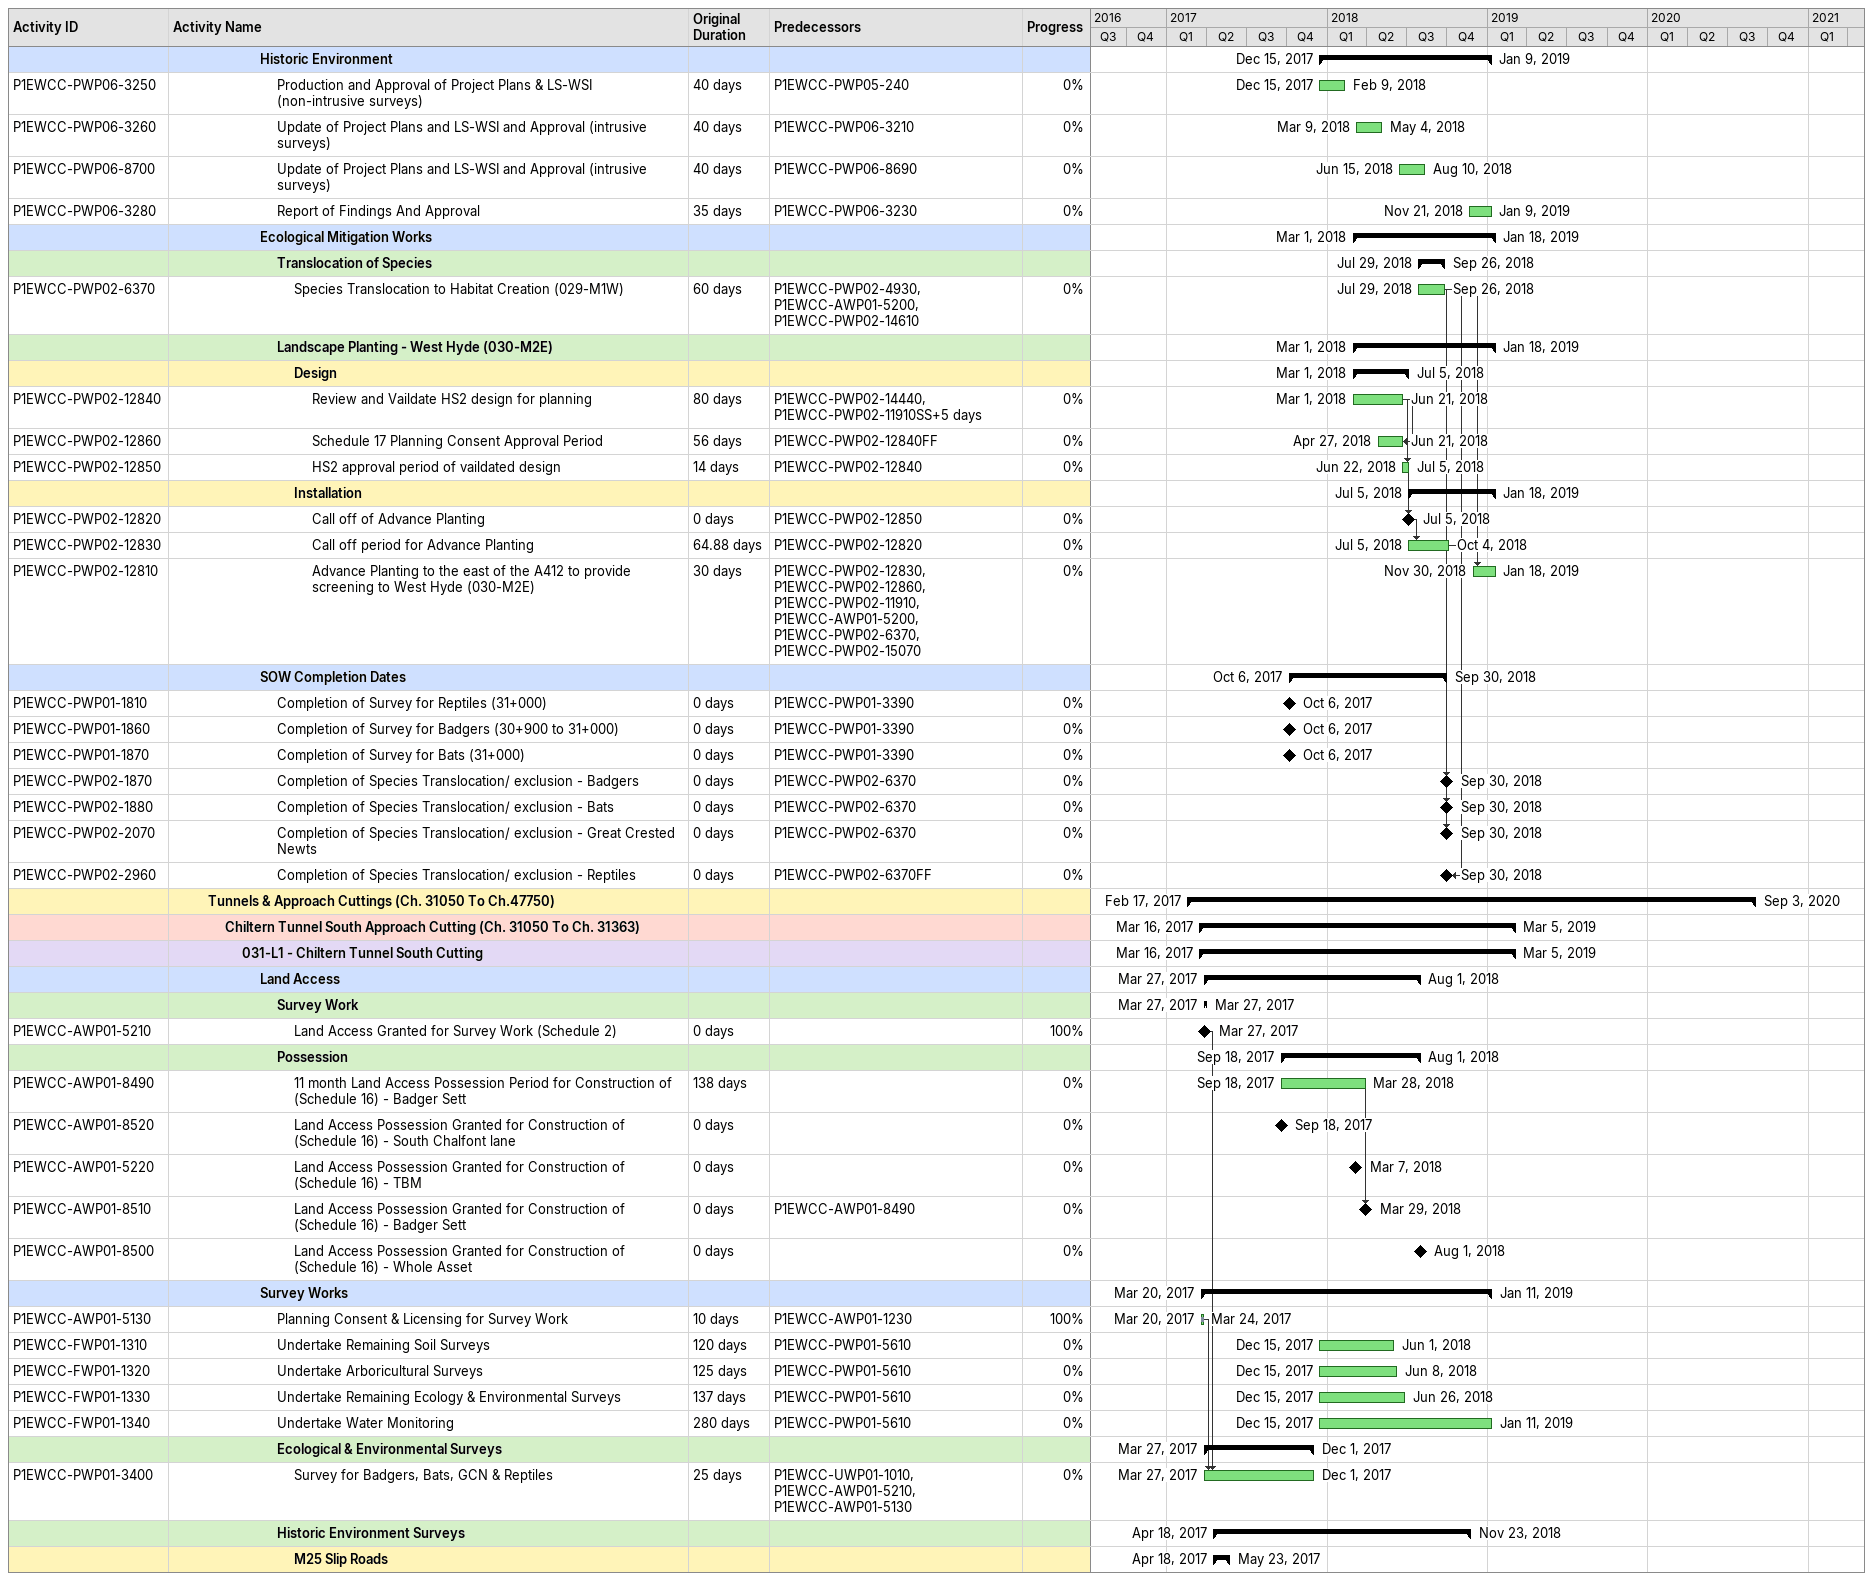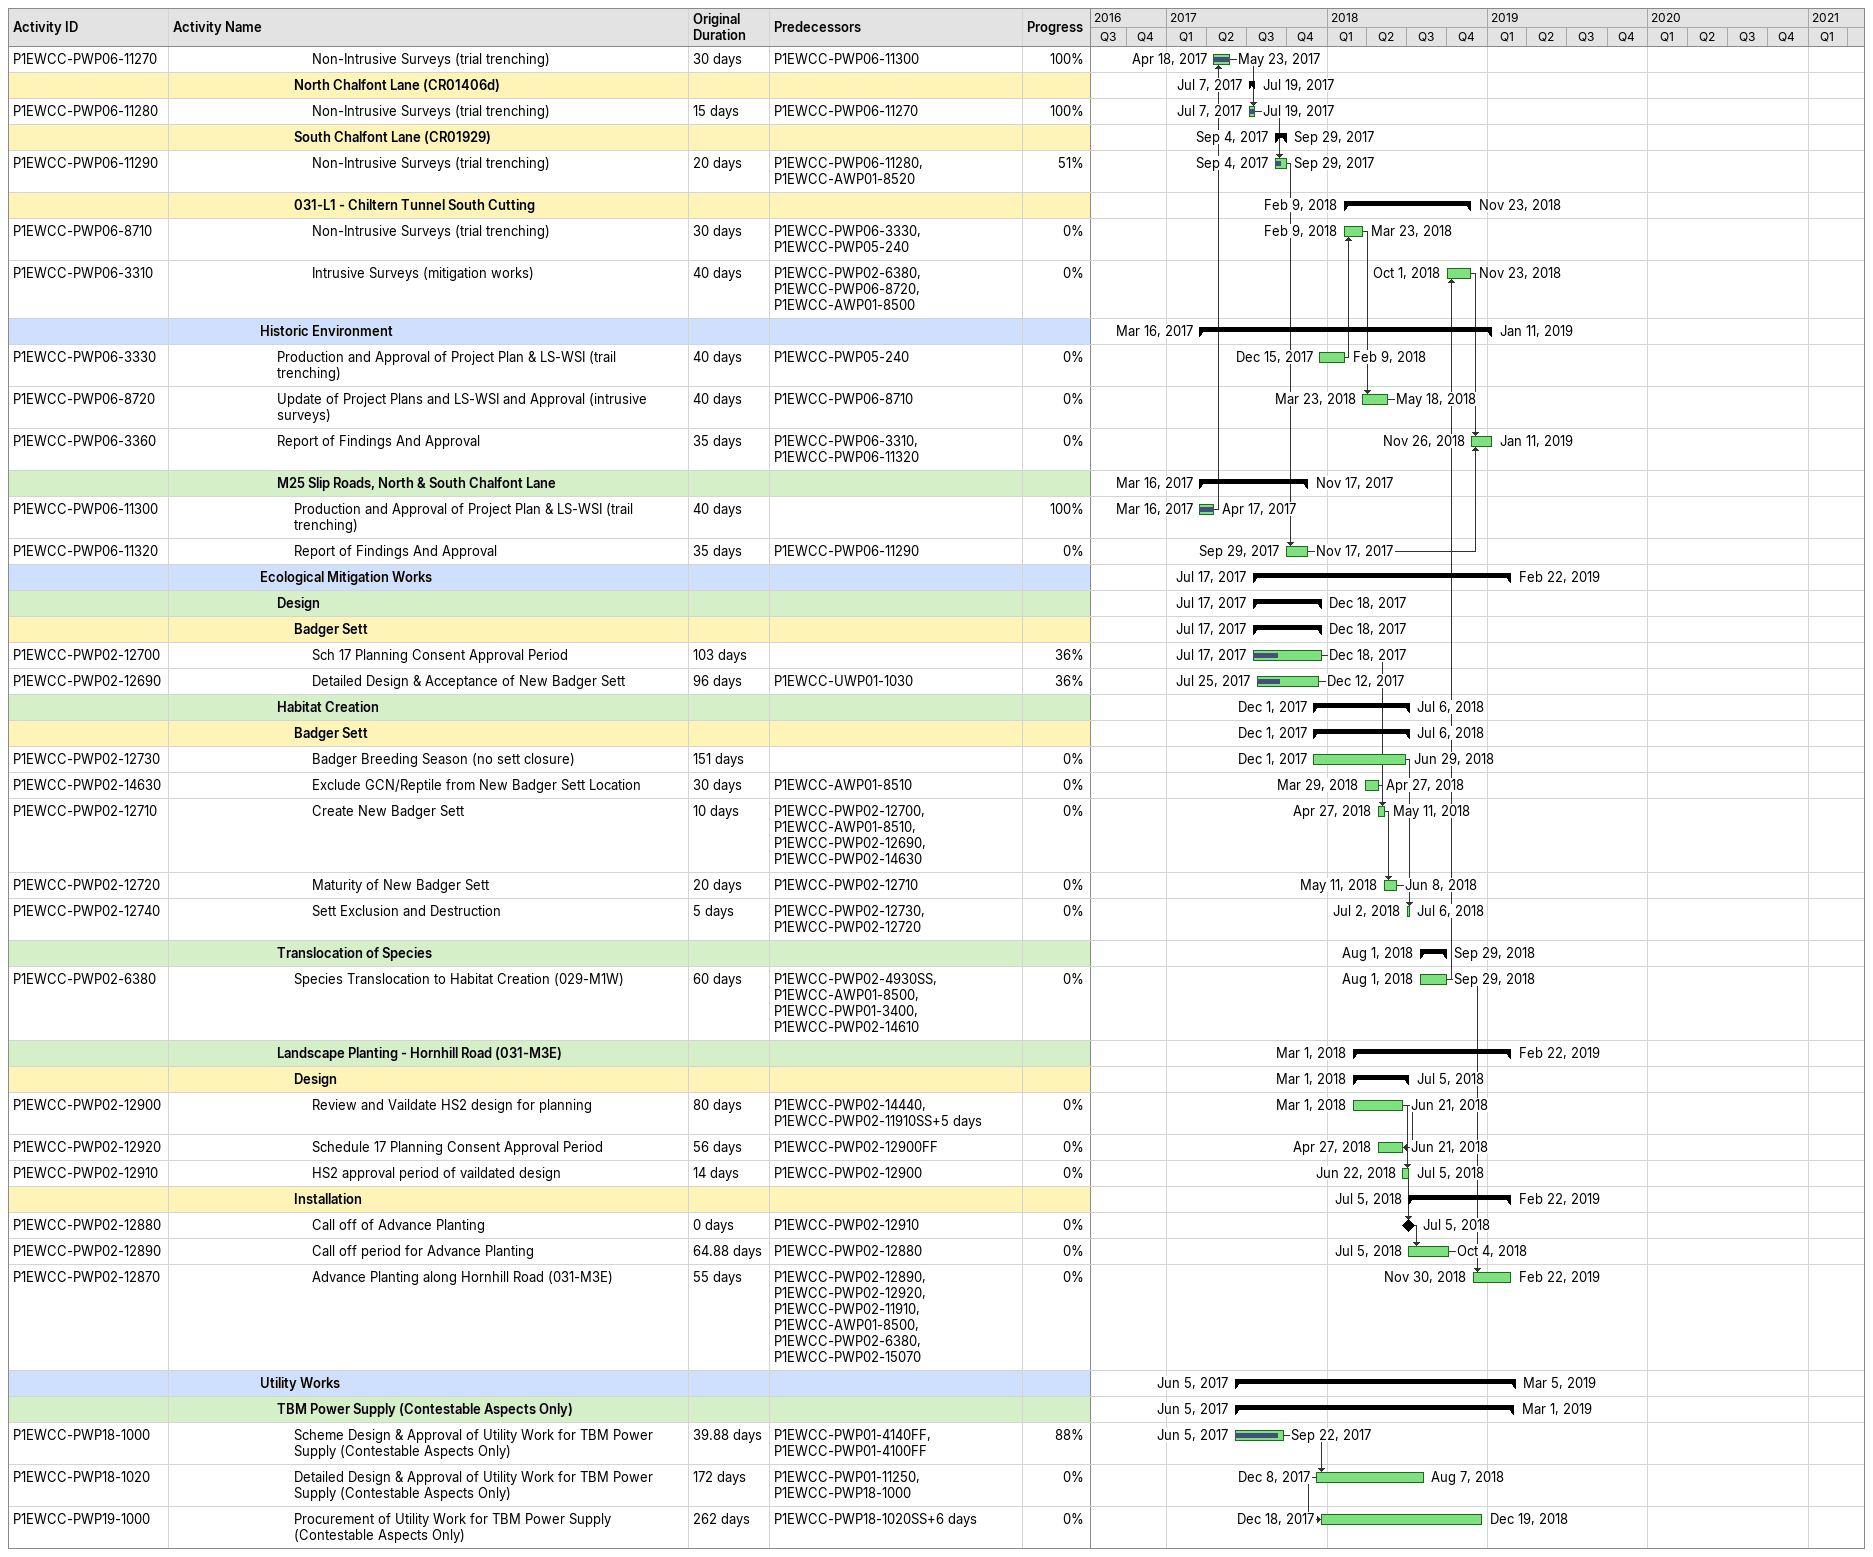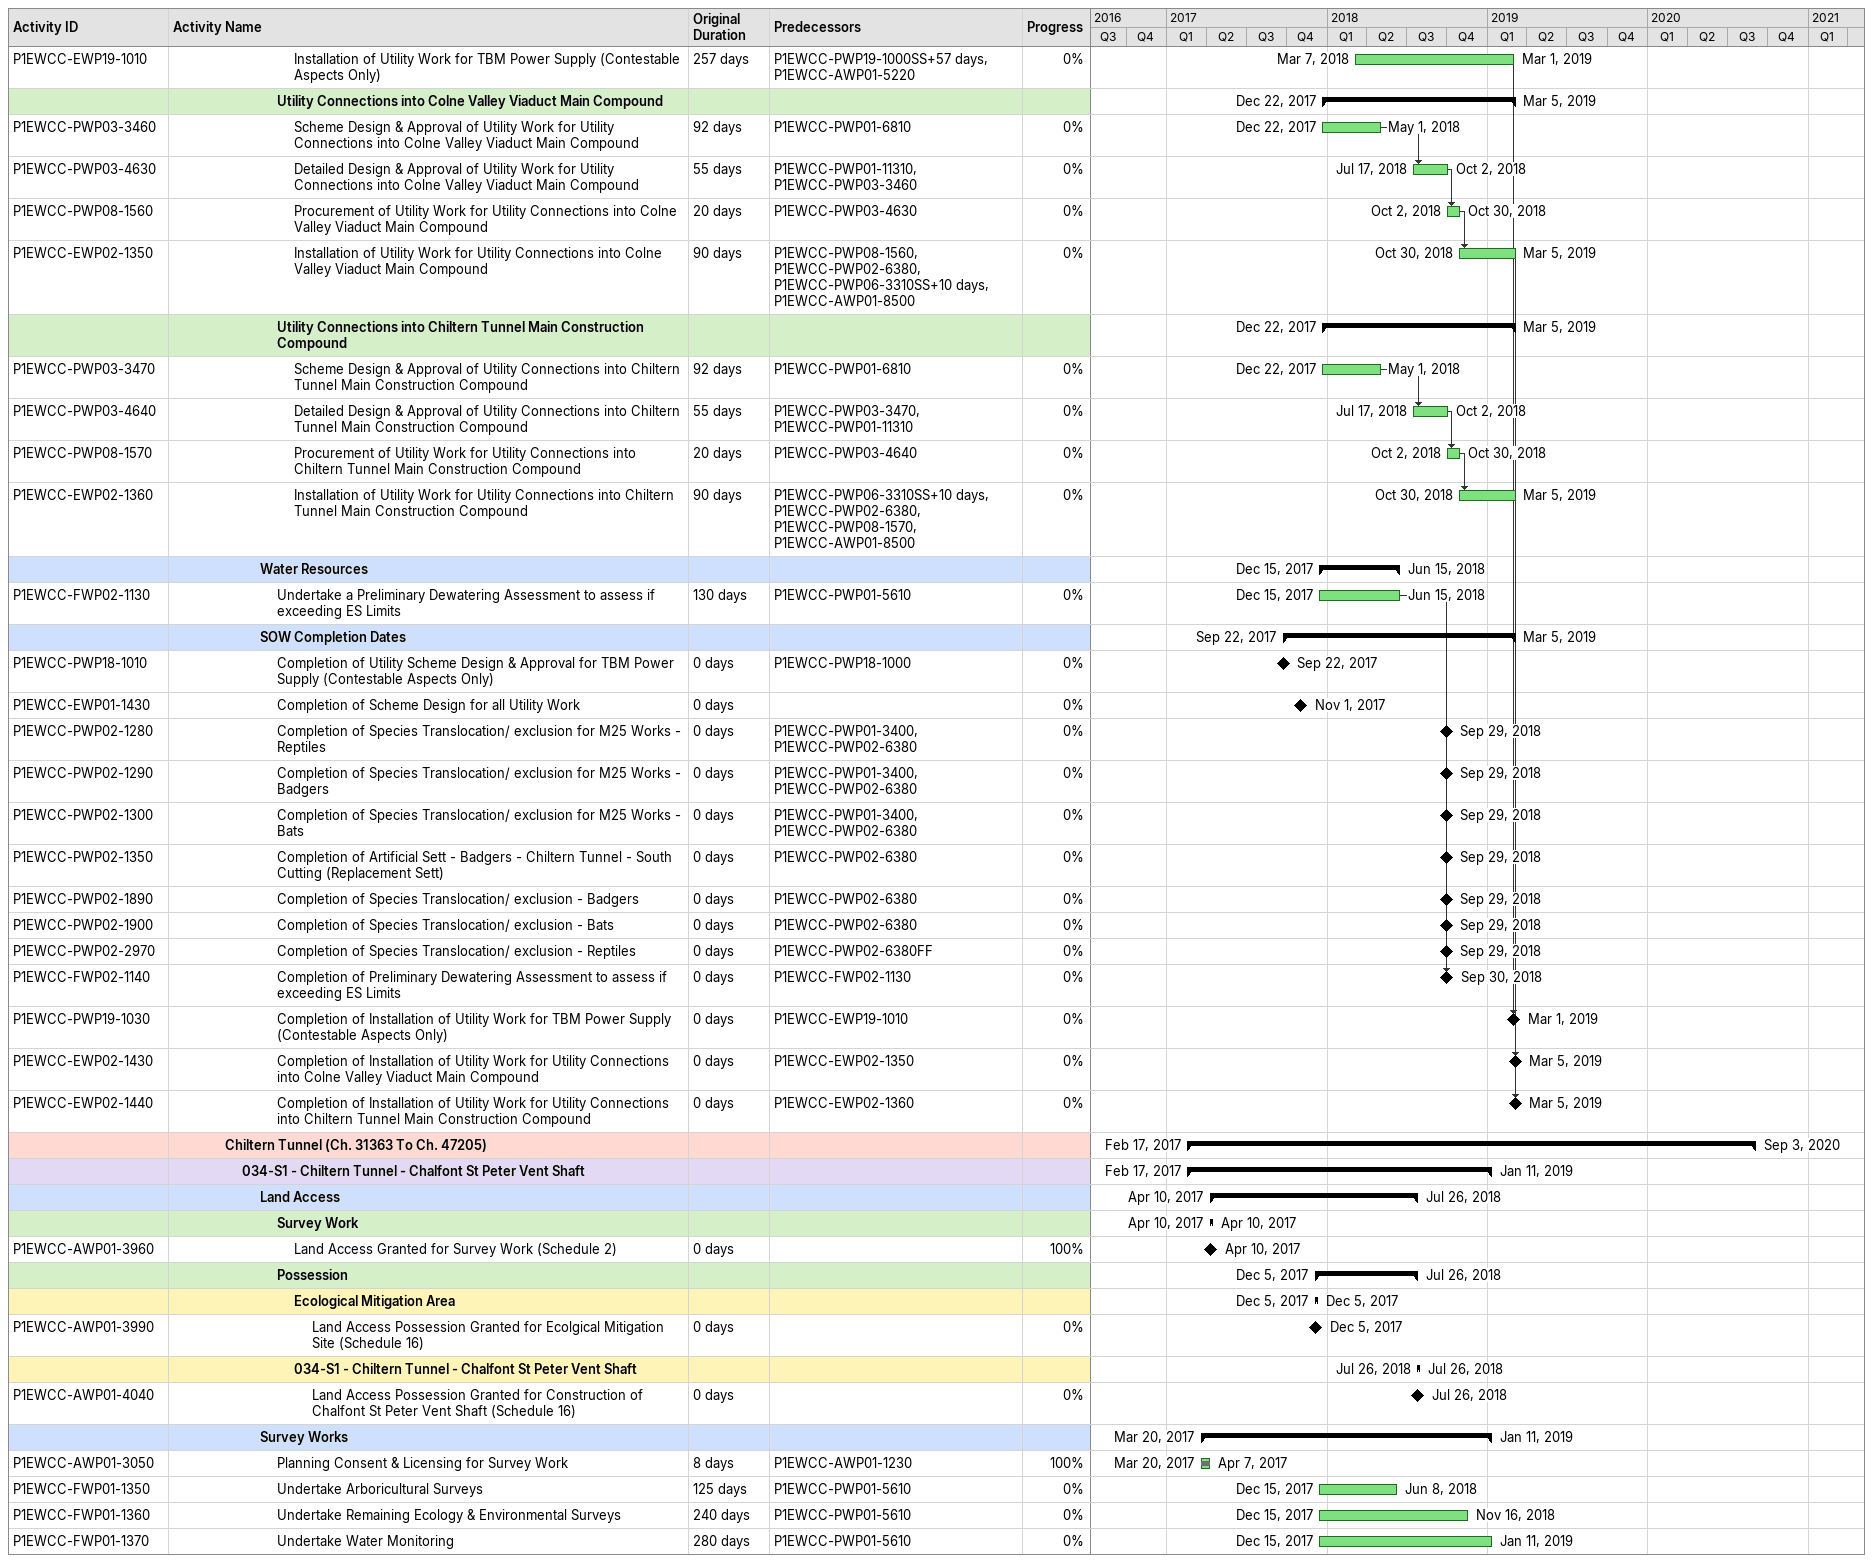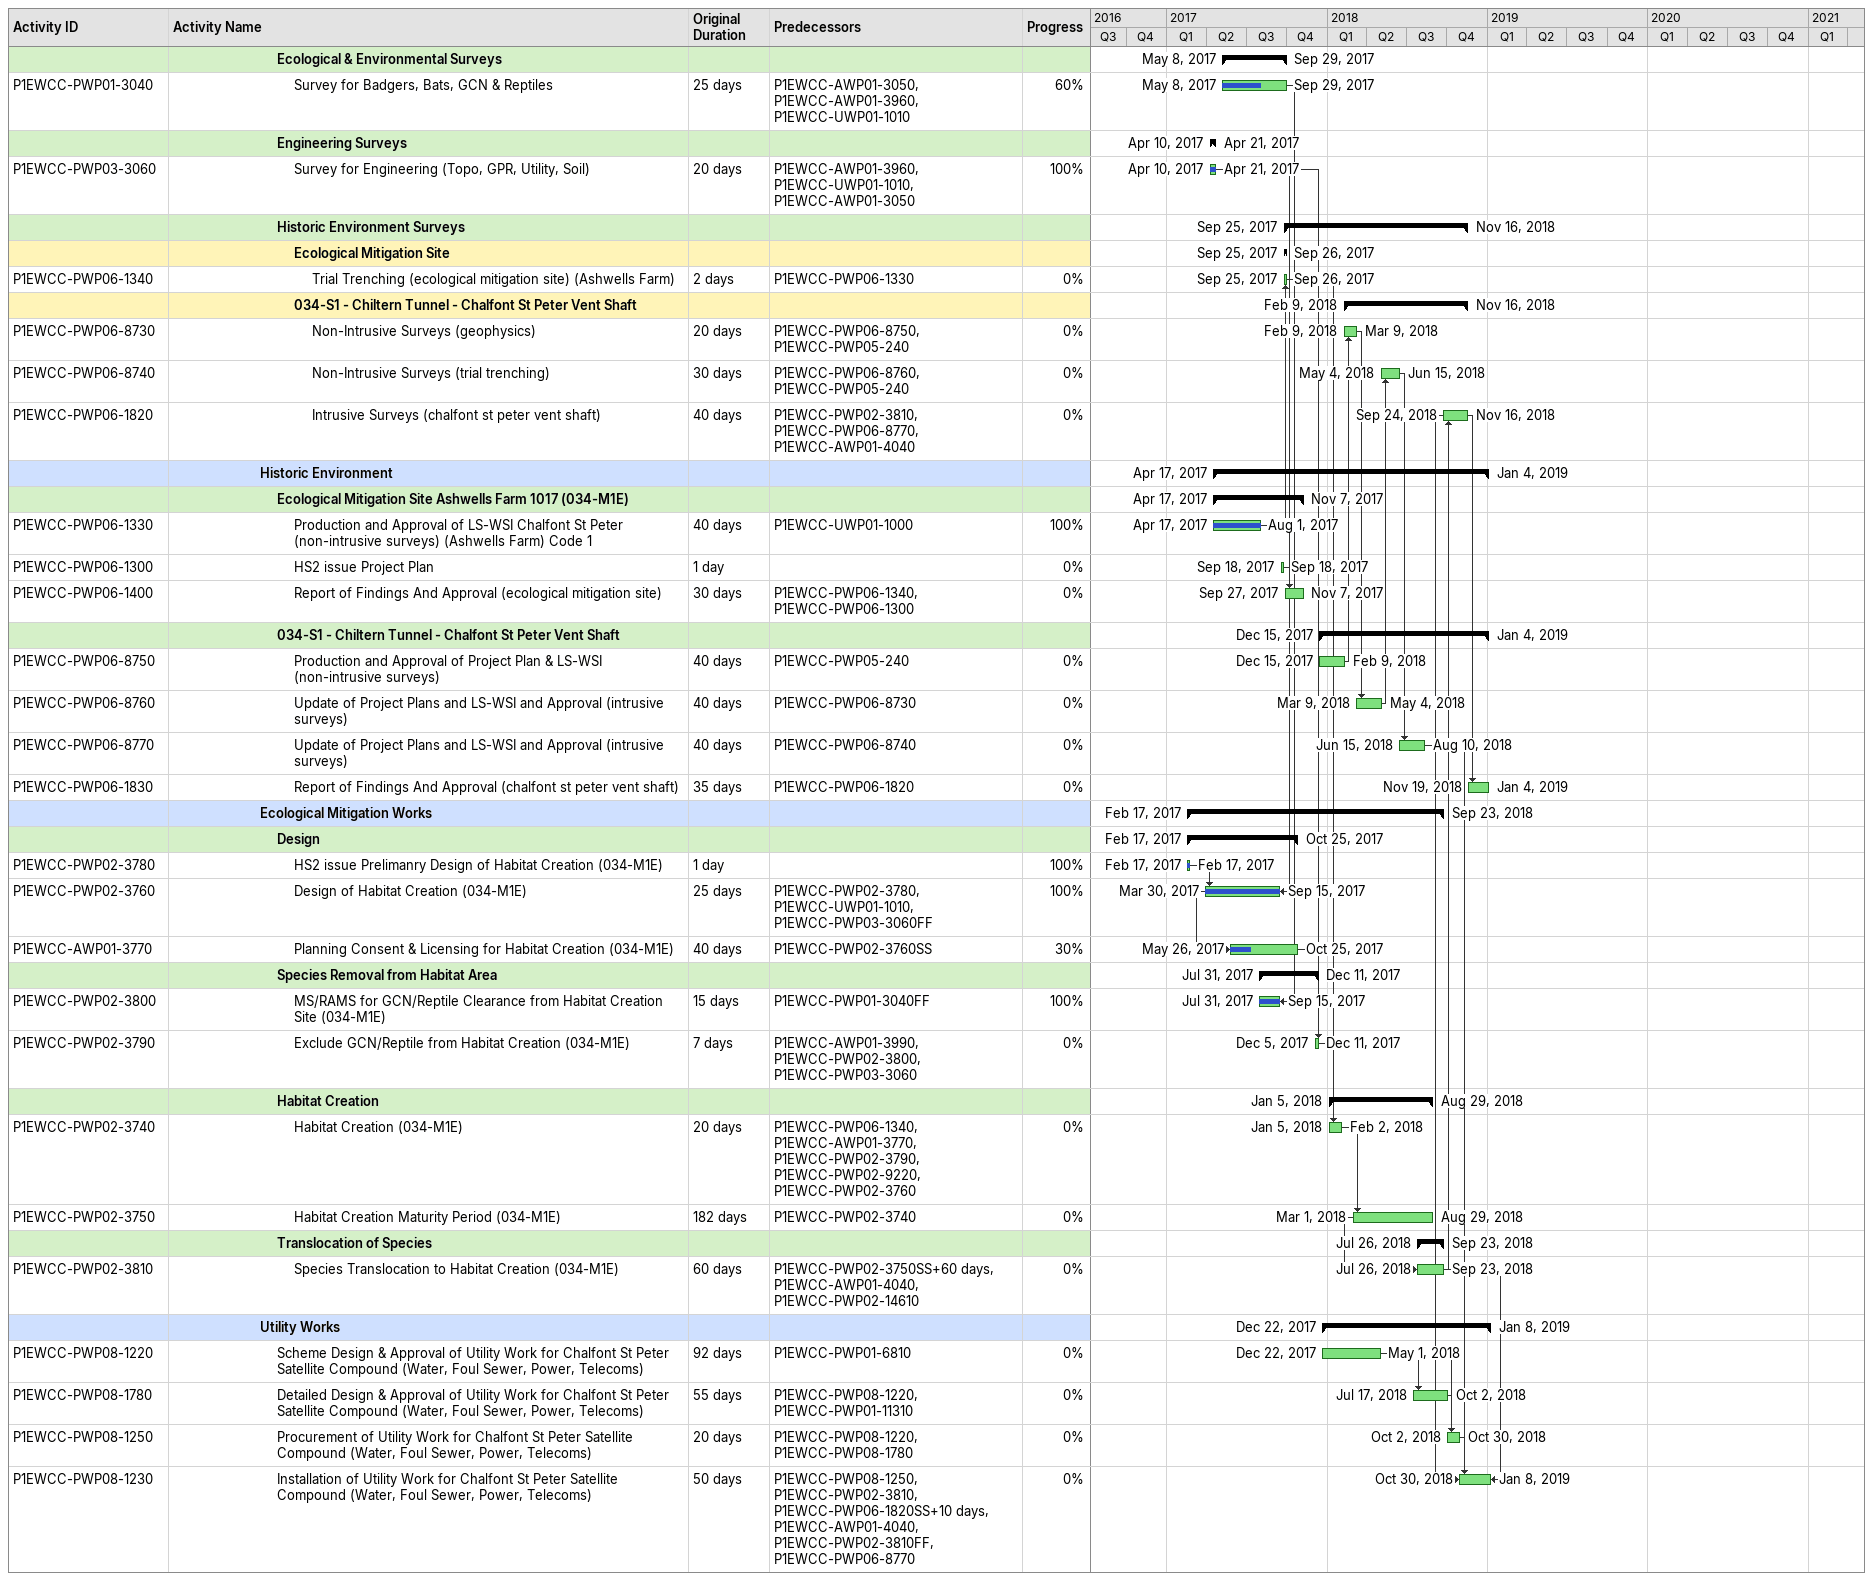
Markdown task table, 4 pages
| ID | Level | Task | Original duration | Start | Finish | Predecessors | % complete |
|---|---|---|---|---|---|---|---|
|  | 6 | **Historic Environment** |  | 2017-12-15 | 2019-01-09 |  |  |
| P1EWCC-PWP06-3250 | 7 | Production and Approval of Project Plans & LS-WSI (non-intrusive surveys) | 40d | 2017-12-15 | 2018-02-09 | P1EWCC-PWP05-240 | 0 |
| P1EWCC-PWP06-3260 | 7 | Update of Project Plans and LS-WSI and Approval (intrusive surveys) | 40d | 2018-03-09 | 2018-05-04 | P1EWCC-PWP06-3210 | 0 |
| P1EWCC-PWP06-8700 | 7 | Update of Project Plans and LS-WSI and Approval (intrusive surveys) | 40d | 2018-06-15 | 2018-08-10 | P1EWCC-PWP06-8690 | 0 |
| P1EWCC-PWP06-3280 | 7 | Report of Findings And Approval | 35d | 2018-11-21 | 2019-01-09 | P1EWCC-PWP06-3230 | 0 |
|  | 6 | **Ecological Mitigation Works** |  | 2018-03-01 | 2019-01-18 |  |  |
|  | 7 | **Translocation of Species** |  | 2018-07-29 | 2018-09-26 |  |  |
| P1EWCC-PWP02-6370 | 8 | Species Translocation to Habitat Creation (029-M1W) | 60d | 2018-07-29 | 2018-09-26 | P1EWCC-PWP02-4930, P1EWCC-AWP01-5200, P1EWCC-PWP02-14610 | 0 |
|  | 7 | **Landscape Planting - West Hyde (030-M2E)** |  | 2018-03-01 | 2019-01-18 |  |  |
|  | 8 | **Design** |  | 2018-03-01 | 2018-07-05 |  |  |
| P1EWCC-PWP02-12840 | 9 | Review and Vaildate HS2 design for planning | 80d | 2018-03-01 | 2018-06-21 | P1EWCC-PWP02-14440, P1EWCC-PWP02-11910SS+5d | 0 |
| P1EWCC-PWP02-12860 | 9 | Schedule 17 Planning Consent Approval Period | 56d | 2018-04-27 | 2018-06-21 | P1EWCC-PWP02-12840FF | 0 |
| P1EWCC-PWP02-12850 | 9 | HS2 approval period of vaildated design | 14d | 2018-06-22 | 2018-07-05 | P1EWCC-PWP02-12840 | 0 |
|  | 8 | **Installation** |  | 2018-07-05 | 2019-01-18 |  |  |
| P1EWCC-PWP02-12820 | 9 | Call off of Advance Planting | 0d | 2018-07-05 | 2018-07-05 | P1EWCC-PWP02-12850 | 0 |
| P1EWCC-PWP02-12830 | 9 | Call off period for Advance Planting | 64.88d | 2018-07-05 | 2018-10-04 | P1EWCC-PWP02-12820 | 0 |
| P1EWCC-PWP02-12810 | 9 | Advance Planting to the east of the A412 to provide screening to West Hyde (030-M2E) | 30d | 2018-11-30 | 2019-01-18 | P1EWCC-PWP02-12830, P1EWCC-PWP02-12860, P1EWCC-PWP02-11910, P1EWCC-AWP01-5200, P1EWCC-PWP02-6370, P1EWCC-PWP02-15070 | 0 |
|  | 6 | **SOW Completion Dates** |  | 2017-10-06 | 2018-09-30 |  |  |
| P1EWCC-PWP01-1810 | 7 | Completion of Survey for Reptiles (31+000) | 0d | 2017-10-06 | 2017-10-06 | P1EWCC-PWP01-3390 | 0 |
| P1EWCC-PWP01-1860 | 7 | Completion of Survey for Badgers (30+900 to 31+000) | 0d | 2017-10-06 | 2017-10-06 | P1EWCC-PWP01-3390 | 0 |
| P1EWCC-PWP01-1870 | 7 | Completion of Survey for Bats (31+000) | 0d | 2017-10-06 | 2017-10-06 | P1EWCC-PWP01-3390 | 0 |
| P1EWCC-PWP02-1870 | 7 | Completion of Species Translocation/ exclusion - Badgers | 0d | 2018-09-30 | 2018-09-30 | P1EWCC-PWP02-6370 | 0 |
| P1EWCC-PWP02-1880 | 7 | Completion of Species Translocation/ exclusion - Bats | 0d | 2018-09-30 | 2018-09-30 | P1EWCC-PWP02-6370 | 0 |
| P1EWCC-PWP02-2070 | 7 | Completion of Species Translocation/ exclusion - Great Crested Newts | 0d | 2018-09-30 | 2018-09-30 | P1EWCC-PWP02-6370 | 0 |
| P1EWCC-PWP02-2960 | 7 | Completion of Species Translocation/ exclusion - Reptiles | 0d | 2018-09-30 | 2018-09-30 | P1EWCC-PWP02-6370FF | 0 |
|  | 3 | **Tunnels & Approach Cuttings (Ch. 31050 To Ch.47750)** |  | 2017-02-17 | 2020-09-03 |  |  |
|  | 4 | **Chiltern Tunnel South Approach Cutting (Ch. 31050 To Ch. 31363)** |  | 2017-03-16 | 2019-03-05 |  |  |
|  | 5 | **031-L1 - Chiltern Tunnel South Cutting** |  | 2017-03-16 | 2019-03-05 |  |  |
|  | 6 | **Land Access** |  | 2017-03-27 | 2018-08-01 |  |  |
|  | 7 | **Survey Work** |  | 2017-03-27 | 2017-03-27 |  |  |
| P1EWCC-AWP01-5210 | 8 | Land Access Granted for Survey Work (Schedule 2) | 0d | 2017-03-27 | 2017-03-27 |  | 100 |
|  | 7 | **Possession** |  | 2017-09-18 | 2018-08-01 |  |  |
| P1EWCC-AWP01-8490 | 8 | 11 month Land Access Possession Period for Construction of (Schedule 16) - Badger Sett | 138d | 2017-09-18 | 2018-03-28 |  | 0 |
| P1EWCC-AWP01-8520 | 8 | Land Access Possession Granted for Construction of (Schedule 16) - South Chalfont lane | 0d | 2017-09-18 | 2017-09-18 |  | 0 |
| P1EWCC-AWP01-5220 | 8 | Land Access Possession Granted for Construction of (Schedule 16) - TBM | 0d | 2018-03-07 | 2018-03-07 |  | 0 |
| P1EWCC-AWP01-8510 | 8 | Land Access Possession Granted for Construction of (Schedule 16) - Badger Sett | 0d | 2018-03-29 | 2018-03-29 | P1EWCC-AWP01-8490 | 0 |
| P1EWCC-AWP01-8500 | 8 | Land Access Possession Granted for Construction of (Schedule 16) - Whole Asset | 0d | 2018-08-01 | 2018-08-01 |  | 0 |
|  | 6 | **Survey Works** |  | 2017-03-20 | 2019-01-11 |  |  |
| P1EWCC-AWP01-5130 | 7 | Planning Consent & Licensing for Survey Work | 10d | 2017-03-20 | 2017-03-24 | P1EWCC-AWP01-1230 | 100 |
| P1EWCC-FWP01-1310 | 7 | Undertake Remaining Soil Surveys | 120d | 2017-12-15 | 2018-06-01 | P1EWCC-PWP01-5610 | 0 |
| P1EWCC-FWP01-1320 | 7 | Undertake Arboricultural Surveys | 125d | 2017-12-15 | 2018-06-08 | P1EWCC-PWP01-5610 | 0 |
| P1EWCC-FWP01-1330 | 7 | Undertake Remaining Ecology & Environmental Surveys | 137d | 2017-12-15 | 2018-06-26 | P1EWCC-PWP01-5610 | 0 |
| P1EWCC-FWP01-1340 | 7 | Undertake Water Monitoring | 280d | 2017-12-15 | 2019-01-11 | P1EWCC-PWP01-5610 | 0 |
|  | 7 | **Ecological & Environmental Surveys** |  | 2017-03-27 | 2017-12-01 |  |  |
| P1EWCC-PWP01-3400 | 8 | Survey for Badgers, Bats, GCN & Reptiles | 25d | 2017-03-27 | 2017-12-01 | P1EWCC-UWP01-1010, P1EWCC-AWP01-5210, P1EWCC-AWP01-5130 | 0 |
|  | 7 | **Historic Environment Surveys** |  | 2017-04-18 | 2018-11-23 |  |  |
|  | 8 | **M25 Slip Roads** |  | 2017-04-18 | 2017-05-23 |  |  |
| P1EWCC-PWP06-11270 | 9 | Non-Intrusive Surveys (trial trenching) | 30d | 2017-04-18 | 2017-05-23 | P1EWCC-PWP06-11300 | 100 |
|  | 8 | **North Chalfont Lane (CR01406d)** |  | 2017-07-07 | 2017-07-19 |  |  |
| P1EWCC-PWP06-11280 | 9 | Non-Intrusive Surveys (trial trenching) | 15d | 2017-07-07 | 2017-07-19 | P1EWCC-PWP06-11270 | 100 |
|  | 8 | **South Chalfont Lane (CR01929)** |  | 2017-09-04 | 2017-09-29 |  |  |
| P1EWCC-PWP06-11290 | 9 | Non-Intrusive Surveys (trial trenching) | 20d | 2017-09-04 | 2017-09-29 | P1EWCC-PWP06-11280, P1EWCC-AWP01-8520 | 51 |
|  | 8 | **031-L1 - Chiltern Tunnel South Cutting** |  | 2018-02-09 | 2018-11-23 |  |  |
| P1EWCC-PWP06-8710 | 9 | Non-Intrusive Surveys (trial trenching) | 30d | 2018-02-09 | 2018-03-23 | P1EWCC-PWP06-3330, P1EWCC-PWP05-240 | 0 |
| P1EWCC-PWP06-3310 | 9 | Intrusive Surveys (mitigation works) | 40d | 2018-10-01 | 2018-11-23 | P1EWCC-PWP02-6380, P1EWCC-PWP06-8720, P1EWCC-AWP01-8500 | 0 |
|  | 6 | **Historic Environment** |  | 2017-03-16 | 2019-01-11 |  |  |
| P1EWCC-PWP06-3330 | 7 | Production and Approval of Project Plan & LS-WSI (trail trenching) | 40d | 2017-12-15 | 2018-02-09 | P1EWCC-PWP05-240 | 0 |
| P1EWCC-PWP06-8720 | 7 | Update of Project Plans and LS-WSI and Approval (intrusive surveys) | 40d | 2018-03-23 | 2018-05-18 | P1EWCC-PWP06-8710 | 0 |
| P1EWCC-PWP06-3360 | 7 | Report of Findings And Approval | 35d | 2018-11-26 | 2019-01-11 | P1EWCC-PWP06-3310, P1EWCC-PWP06-11320 | 0 |
|  | 7 | **M25 Slip Roads, North & South Chalfont Lane** |  | 2017-03-16 | 2017-11-17 |  |  |
| P1EWCC-PWP06-11300 | 8 | Production and Approval of Project Plan & LS-WSI (trail trenching) | 40d | 2017-03-16 | 2017-04-17 |  | 100 |
| P1EWCC-PWP06-11320 | 8 | Report of Findings And Approval | 35d | 2017-09-29 | 2017-11-17 | P1EWCC-PWP06-11290 | 0 |
|  | 6 | **Ecological Mitigation Works** |  | 2017-07-17 | 2019-02-22 |  |  |
|  | 7 | **Design** |  | 2017-07-17 | 2017-12-18 |  |  |
|  | 8 | **Badger Sett** |  | 2017-07-17 | 2017-12-18 |  |  |
| P1EWCC-PWP02-12700 | 9 | Sch 17 Planning Consent Approval Period | 103d | 2017-07-17 | 2017-12-18 |  | 36 |
| P1EWCC-PWP02-12690 | 9 | Detailed Design & Acceptance of New Badger Sett | 96d | 2017-07-25 | 2017-12-12 | P1EWCC-UWP01-1030 | 36 |
|  | 7 | **Habitat Creation** |  | 2017-12-01 | 2018-07-06 |  |  |
|  | 8 | **Badger Sett** |  | 2017-12-01 | 2018-07-06 |  |  |
| P1EWCC-PWP02-12730 | 9 | Badger Breeding Season (no sett closure) | 151d | 2017-12-01 | 2018-06-29 |  | 0 |
| P1EWCC-PWP02-14630 | 9 | Exclude GCN/Reptile from New Badger Sett Location | 30d | 2018-03-29 | 2018-04-27 | P1EWCC-AWP01-8510 | 0 |
| P1EWCC-PWP02-12710 | 9 | Create New Badger Sett | 10d | 2018-04-27 | 2018-05-11 | P1EWCC-PWP02-12700, P1EWCC-AWP01-8510, P1EWCC-PWP02-12690, P1EWCC-PWP02-14630 | 0 |
| P1EWCC-PWP02-12720 | 9 | Maturity of New Badger Sett | 20d | 2018-05-11 | 2018-06-08 | P1EWCC-PWP02-12710 | 0 |
| P1EWCC-PWP02-12740 | 9 | Sett Exclusion and Destruction | 5d | 2018-07-02 | 2018-07-06 | P1EWCC-PWP02-12730, P1EWCC-PWP02-12720 | 0 |
|  | 7 | **Translocation of Species** |  | 2018-08-01 | 2018-09-29 |  |  |
| P1EWCC-PWP02-6380 | 8 | Species Translocation to Habitat Creation (029-M1W) | 60d | 2018-08-01 | 2018-09-29 | P1EWCC-PWP02-4930SS, P1EWCC-AWP01-8500, P1EWCC-PWP01-3400, P1EWCC-PWP02-14610 | 0 |
|  | 7 | **Landscape Planting - Hornhill Road (031-M3E)** |  | 2018-03-01 | 2019-02-22 |  |  |
|  | 8 | **Design** |  | 2018-03-01 | 2018-07-05 |  |  |
| P1EWCC-PWP02-12900 | 9 | Review and Vaildate HS2 design for planning | 80d | 2018-03-01 | 2018-06-21 | P1EWCC-PWP02-14440, P1EWCC-PWP02-11910SS+5d | 0 |
| P1EWCC-PWP02-12920 | 9 | Schedule 17 Planning Consent Approval Period | 56d | 2018-04-27 | 2018-06-21 | P1EWCC-PWP02-12900FF | 0 |
| P1EWCC-PWP02-12910 | 9 | HS2 approval period of vaildated design | 14d | 2018-06-22 | 2018-07-05 | P1EWCC-PWP02-12900 | 0 |
|  | 8 | **Installation** |  | 2018-07-05 | 2019-02-22 |  |  |
| P1EWCC-PWP02-12880 | 9 | Call off of Advance Planting | 0d | 2018-07-05 | 2018-07-05 | P1EWCC-PWP02-12910 | 0 |
| P1EWCC-PWP02-12890 | 9 | Call off period for Advance Planting | 64.88d | 2018-07-05 | 2018-10-04 | P1EWCC-PWP02-12880 | 0 |
| P1EWCC-PWP02-12870 | 9 | Advance Planting along Hornhill Road (031-M3E) | 55d | 2018-11-30 | 2019-02-22 | P1EWCC-PWP02-12890, P1EWCC-PWP02-12920, P1EWCC-PWP02-11910, P1EWCC-AWP01-8500, P1EWCC-PWP02-6380, P1EWCC-PWP02-15070 | 0 |
|  | 6 | **Utility Works** |  | 2017-06-05 | 2019-03-05 |  |  |
|  | 7 | **TBM Power Supply (Contestable Aspects Only)** |  | 2017-06-05 | 2019-03-01 |  |  |
| P1EWCC-PWP18-1000 | 8 | Scheme Design & Approval of Utility Work for TBM Power Supply (Contestable Aspects Only) | 39.88d | 2017-06-05 | 2017-09-22 | P1EWCC-PWP01-4140FF, P1EWCC-PWP01-4100FF | 88 |
| P1EWCC-PWP18-1020 | 8 | Detailed Design & Approval of Utility Work for TBM Power Supply (Contestable Aspects Only) | 172d | 2017-12-08 | 2018-08-07 | P1EWCC-PWP01-11250, P1EWCC-PWP18-1000 | 0 |
| P1EWCC-PWP19-1000 | 8 | Procurement of Utility Work for TBM Power Supply (Contestable Aspects Only) | 262d | 2017-12-18 | 2018-12-19 | P1EWCC-PWP18-1020SS+6d | 0 |
| P1EWCC-EWP19-1010 | 8 | Installation of Utility Work for TBM Power Supply (Contestable Aspects Only) | 257d | 2018-03-07 | 2019-03-01 | P1EWCC-PWP19-1000SS+57d, P1EWCC-AWP01-5220 | 0 |
|  | 7 | **Utility Connections into Colne Valley Viaduct Main Compound** |  | 2017-12-22 | 2019-03-05 |  |  |
| P1EWCC-PWP03-3460 | 8 | Scheme Design & Approval of Utility Work for Utility Connections into Colne Valley Viaduct Main Compound | 92d | 2017-12-22 | 2018-05-01 | P1EWCC-PWP01-6810 | 0 |
| P1EWCC-PWP03-4630 | 8 | Detailed Design & Approval of Utility Work for Utility Connections into Colne Valley Viaduct Main Compound | 55d | 2018-07-17 | 2018-10-02 | P1EWCC-PWP01-11310, P1EWCC-PWP03-3460 | 0 |
| P1EWCC-PWP08-1560 | 8 | Procurement of Utility Work for Utility Connections into Colne Valley Viaduct Main Compound | 20d | 2018-10-02 | 2018-10-30 | P1EWCC-PWP03-4630 | 0 |
| P1EWCC-EWP02-1350 | 8 | Installation of Utility Work for Utility Connections into Colne Valley Viaduct Main Compound | 90d | 2018-10-30 | 2019-03-05 | P1EWCC-PWP08-1560, P1EWCC-PWP02-6380, P1EWCC-PWP06-3310SS+10d, P1EWCC-AWP01-8500 | 0 |
|  | 7 | **Utility Connections into Chiltern Tunnel Main Construction Compound** |  | 2017-12-22 | 2019-03-05 |  |  |
| P1EWCC-PWP03-3470 | 8 | Scheme Design & Approval of Utility Connections into Chiltern Tunnel Main Construction Compound | 92d | 2017-12-22 | 2018-05-01 | P1EWCC-PWP01-6810 | 0 |
| P1EWCC-PWP03-4640 | 8 | Detailed Design & Approval of Utility Connections into Chiltern Tunnel Main Construction Compound | 55d | 2018-07-17 | 2018-10-02 | P1EWCC-PWP03-3470, P1EWCC-PWP01-11310 | 0 |
| P1EWCC-PWP08-1570 | 8 | Procurement of Utility Work for Utility Connections into Chiltern Tunnel Main Construction Compound | 20d | 2018-10-02 | 2018-10-30 | P1EWCC-PWP03-4640 | 0 |
| P1EWCC-EWP02-1360 | 8 | Installation of Utility Work for Utility Connections into Chiltern Tunnel Main Construction Compound | 90d | 2018-10-30 | 2019-03-05 | P1EWCC-PWP06-3310SS+10d, P1EWCC-PWP02-6380, P1EWCC-PWP08-1570, P1EWCC-AWP01-8500 | 0 |
|  | 6 | **Water Resources** |  | 2017-12-15 | 2018-06-15 |  |  |
| P1EWCC-FWP02-1130 | 7 | Undertake a Preliminary Dewatering Assessment to assess if exceeding ES Limits | 130d | 2017-12-15 | 2018-06-15 | P1EWCC-PWP01-5610 | 0 |
|  | 6 | **SOW Completion Dates** |  | 2017-09-22 | 2019-03-05 |  |  |
| P1EWCC-PWP18-1010 | 7 | Completion of Utility Scheme Design & Approval for TBM Power Supply (Contestable Aspects Only) | 0d | 2017-09-22 | 2017-09-22 | P1EWCC-PWP18-1000 | 0 |
| P1EWCC-EWP01-1430 | 7 | Completion of Scheme Design for all Utility Work | 0d | 2017-11-01 | 2017-11-01 |  | 0 |
| P1EWCC-PWP02-1280 | 7 | Completion of Species Translocation/ exclusion for M25 Works - Reptiles | 0d | 2018-09-29 | 2018-09-29 | P1EWCC-PWP01-3400, P1EWCC-PWP02-6380 | 0 |
| P1EWCC-PWP02-1290 | 7 | Completion of Species Translocation/ exclusion for M25 Works - Badgers | 0d | 2018-09-29 | 2018-09-29 | P1EWCC-PWP01-3400, P1EWCC-PWP02-6380 | 0 |
| P1EWCC-PWP02-1300 | 7 | Completion of Species Translocation/ exclusion for M25 Works - Bats | 0d | 2018-09-29 | 2018-09-29 | P1EWCC-PWP01-3400, P1EWCC-PWP02-6380 | 0 |
| P1EWCC-PWP02-1350 | 7 | Completion of Artificial Sett - Badgers - Chiltern Tunnel - South Cutting (Replacement Sett) | 0d | 2018-09-29 | 2018-09-29 | P1EWCC-PWP02-6380 | 0 |
| P1EWCC-PWP02-1890 | 7 | Completion of Species Translocation/ exclusion - Badgers | 0d | 2018-09-29 | 2018-09-29 | P1EWCC-PWP02-6380 | 0 |
| P1EWCC-PWP02-1900 | 7 | Completion of Species Translocation/ exclusion - Bats | 0d | 2018-09-29 | 2018-09-29 | P1EWCC-PWP02-6380 | 0 |
| P1EWCC-PWP02-2970 | 7 | Completion of Species Translocation/ exclusion - Reptiles | 0d | 2018-09-29 | 2018-09-29 | P1EWCC-PWP02-6380FF | 0 |
| P1EWCC-FWP02-1140 | 7 | Completion of Preliminary Dewatering Assessment to assess if exceeding ES Limits | 0d | 2018-09-30 | 2018-09-30 | P1EWCC-FWP02-1130 | 0 |
| P1EWCC-PWP19-1030 | 7 | Completion of Installation of Utility Work for TBM Power Supply (Contestable Aspects Only) | 0d | 2019-03-01 | 2019-03-01 | P1EWCC-EWP19-1010 | 0 |
| P1EWCC-EWP02-1430 | 7 | Completion of Installation of Utility Work for Utility Connections into Colne Valley Viaduct Main Compound | 0d | 2019-03-05 | 2019-03-05 | P1EWCC-EWP02-1350 | 0 |
| P1EWCC-EWP02-1440 | 7 | Completion of Installation of Utility Work for Utility Connections into Chiltern Tunnel Main Construction Compound | 0d | 2019-03-05 | 2019-03-05 | P1EWCC-EWP02-1360 | 0 |
|  | 4 | **Chiltern Tunnel (Ch. 31363 To Ch. 47205)** |  | 2017-02-17 | 2020-09-03 |  |  |
|  | 5 | **034-S1 - Chiltern Tunnel - Chalfont St Peter Vent Shaft** |  | 2017-02-17 | 2019-01-11 |  |  |
|  | 6 | **Land Access** |  | 2017-04-10 | 2018-07-26 |  |  |
|  | 7 | **Survey Work** |  | 2017-04-10 | 2017-04-10 |  |  |
| P1EWCC-AWP01-3960 | 8 | Land Access Granted for Survey Work (Schedule 2) | 0d | 2017-04-10 | 2017-04-10 |  | 100 |
|  | 7 | **Possession** |  | 2017-12-05 | 2018-07-26 |  |  |
|  | 8 | **Ecological Mitigation Area** |  | 2017-12-05 | 2017-12-05 |  |  |
| P1EWCC-AWP01-3990 | 9 | Land Access Possession Granted for Ecolgical Mitigation Site (Schedule 16) | 0d | 2017-12-05 | 2017-12-05 |  | 0 |
|  | 8 | **034-S1 - Chiltern Tunnel - Chalfont St Peter Vent Shaft** |  | 2018-07-26 | 2018-07-26 |  |  |
| P1EWCC-AWP01-4040 | 9 | Land Access Possession Granted for Construction of Chalfont St Peter Vent Shaft (Schedule 16) | 0d | 2018-07-26 | 2018-07-26 |  | 0 |
|  | 6 | **Survey Works** |  | 2017-03-20 | 2019-01-11 |  |  |
| P1EWCC-AWP01-3050 | 7 | Planning Consent & Licensing for Survey Work | 8d | 2017-03-20 | 2017-04-07 | P1EWCC-AWP01-1230 | 100 |
| P1EWCC-FWP01-1350 | 7 | Undertake Arboricultural Surveys | 125d | 2017-12-15 | 2018-06-08 | P1EWCC-PWP01-5610 | 0 |
| P1EWCC-FWP01-1360 | 7 | Undertake Remaining Ecology & Environmental Surveys | 240d | 2017-12-15 | 2018-11-16 | P1EWCC-PWP01-5610 | 0 |
| P1EWCC-FWP01-1370 | 7 | Undertake Water Monitoring | 280d | 2017-12-15 | 2019-01-11 | P1EWCC-PWP01-5610 | 0 |
|  | 7 | **Ecological & Environmental Surveys** |  | 2017-05-08 | 2017-09-29 |  |  |
| P1EWCC-PWP01-3040 | 8 | Survey for Badgers, Bats, GCN & Reptiles | 25d | 2017-05-08 | 2017-09-29 | P1EWCC-AWP01-3050, P1EWCC-AWP01-3960, P1EWCC-UWP01-1010 | 60 |
|  | 7 | **Engineering Surveys** |  | 2017-04-10 | 2017-04-21 |  |  |
| P1EWCC-PWP03-3060 | 8 | Survey for Engineering (Topo, GPR, Utility, Soil) | 20d | 2017-04-10 | 2017-04-21 | P1EWCC-AWP01-3960, P1EWCC-UWP01-1010, P1EWCC-AWP01-3050 | 100 |
|  | 7 | **Historic Environment Surveys** |  | 2017-09-25 | 2018-11-16 |  |  |
|  | 8 | **Ecological Mitigation Site** |  | 2017-09-25 | 2017-09-26 |  |  |
| P1EWCC-PWP06-1340 | 9 | Trial Trenching (ecological mitigation site) (Ashwells Farm) | 2d | 2017-09-25 | 2017-09-26 | P1EWCC-PWP06-1330 | 0 |
|  | 8 | **034-S1 - Chiltern Tunnel - Chalfont St Peter Vent Shaft** |  | 2018-02-09 | 2018-11-16 |  |  |
| P1EWCC-PWP06-8730 | 9 | Non-Intrusive Surveys (geophysics) | 20d | 2018-02-09 | 2018-03-09 | P1EWCC-PWP06-8750, P1EWCC-PWP05-240 | 0 |
| P1EWCC-PWP06-8740 | 9 | Non-Intrusive Surveys (trial trenching) | 30d | 2018-05-04 | 2018-06-15 | P1EWCC-PWP06-8760, P1EWCC-PWP05-240 | 0 |
| P1EWCC-PWP06-1820 | 9 | Intrusive Surveys (chalfont st peter vent shaft) | 40d | 2018-09-24 | 2018-11-16 | P1EWCC-PWP02-3810, P1EWCC-PWP06-8770, P1EWCC-AWP01-4040 | 0 |
|  | 6 | **Historic Environment** |  | 2017-04-17 | 2019-01-04 |  |  |
|  | 7 | **Ecological Mitigation Site Ashwells Farm 1017 (034-M1E)** |  | 2017-04-17 | 2017-11-07 |  |  |
| P1EWCC-PWP06-1330 | 8 | Production and Approval of LS-WSI Chalfont St Peter (non-intrusive surveys) (Ashwells Farm) Code 1 | 40d | 2017-04-17 | 2017-08-01 | P1EWCC-UWP01-1000 | 100 |
| P1EWCC-PWP06-1300 | 8 | HS2 issue Project Plan | 1d | 2017-09-18 | 2017-09-18 |  | 0 |
| P1EWCC-PWP06-1400 | 8 | Report of Findings And Approval (ecological mitigation site) | 30d | 2017-09-27 | 2017-11-07 | P1EWCC-PWP06-1340, P1EWCC-PWP06-1300 | 0 |
|  | 7 | **034-S1 - Chiltern Tunnel - Chalfont St Peter Vent Shaft** |  | 2017-12-15 | 2019-01-04 |  |  |
| P1EWCC-PWP06-8750 | 8 | Production and Approval of Project Plan & LS-WSI (non-intrusive surveys) | 40d | 2017-12-15 | 2018-02-09 | P1EWCC-PWP05-240 | 0 |
| P1EWCC-PWP06-8760 | 8 | Update of Project Plans and LS-WSI and Approval (intrusive surveys) | 40d | 2018-03-09 | 2018-05-04 | P1EWCC-PWP06-8730 | 0 |
| P1EWCC-PWP06-8770 | 8 | Update of Project Plans and LS-WSI and Approval (intrusive surveys) | 40d | 2018-06-15 | 2018-08-10 | P1EWCC-PWP06-8740 | 0 |
| P1EWCC-PWP06-1830 | 8 | Report of Findings And Approval (chalfont st peter vent shaft) | 35d | 2018-11-19 | 2019-01-04 | P1EWCC-PWP06-1820 | 0 |
|  | 6 | **Ecological Mitigation Works** |  | 2017-02-17 | 2018-09-23 |  |  |
|  | 7 | **Design** |  | 2017-02-17 | 2017-10-25 |  |  |
| P1EWCC-PWP02-3780 | 8 | HS2 issue Prelimanry Design of Habitat Creation (034-M1E) | 1d | 2017-02-17 | 2017-02-17 |  | 100 |
| P1EWCC-PWP02-3760 | 8 | Design of Habitat Creation (034-M1E) | 25d | 2017-03-30 | 2017-09-15 | P1EWCC-PWP02-3780, P1EWCC-UWP01-1010, P1EWCC-PWP03-3060FF | 100 |
| P1EWCC-AWP01-3770 | 8 | Planning Consent & Licensing for Habitat Creation (034-M1E) | 40d | 2017-05-26 | 2017-10-25 | P1EWCC-PWP02-3760SS | 30 |
|  | 7 | **Species Removal from Habitat Area** |  | 2017-07-31 | 2017-12-11 |  |  |
| P1EWCC-PWP02-3800 | 8 | MS/RAMS for GCN/Reptile Clearance from Habitat Creation Site (034-M1E) | 15d | 2017-07-31 | 2017-09-15 | P1EWCC-PWP01-3040FF | 100 |
| P1EWCC-PWP02-3790 | 8 | Exclude GCN/Reptile from Habitat Creation (034-M1E) | 7d | 2017-12-05 | 2017-12-11 | P1EWCC-AWP01-3990, P1EWCC-PWP02-3800, P1EWCC-PWP03-3060 | 0 |
|  | 7 | **Habitat Creation** |  | 2018-01-05 | 2018-08-29 |  |  |
| P1EWCC-PWP02-3740 | 8 | Habitat Creation (034-M1E) | 20d | 2018-01-05 | 2018-02-02 | P1EWCC-PWP06-1340, P1EWCC-AWP01-3770, P1EWCC-PWP02-3790, P1EWCC-PWP02-9220, P1EWCC-PWP02-3760 | 0 |
| P1EWCC-PWP02-3750 | 8 | Habitat Creation Maturity Period (034-M1E) | 182d | 2018-03-01 | 2018-08-29 | P1EWCC-PWP02-3740 | 0 |
|  | 7 | **Translocation of Species** |  | 2018-07-26 | 2018-09-23 |  |  |
| P1EWCC-PWP02-3810 | 8 | Species Translocation to Habitat Creation (034-M1E) | 60d | 2018-07-26 | 2018-09-23 | P1EWCC-PWP02-3750SS+60d, P1EWCC-AWP01-4040, P1EWCC-PWP02-14610 | 0 |
|  | 6 | **Utility Works** |  | 2017-12-22 | 2019-01-08 |  |  |
| P1EWCC-PWP08-1220 | 7 | Scheme Design & Approval of Utility Work for Chalfont St Peter Satellite Compound (Water, Foul Sewer, Power, Telecoms) | 92d | 2017-12-22 | 2018-05-01 | P1EWCC-PWP01-6810 | 0 |
| P1EWCC-PWP08-1780 | 7 | Detailed Design & Approval of Utility Work for Chalfont St Peter Satellite Compound (Water, Foul Sewer, Power, Telecoms) | 55d | 2018-07-17 | 2018-10-02 | P1EWCC-PWP08-1220, P1EWCC-PWP01-11310 | 0 |
| P1EWCC-PWP08-1250 | 7 | Procurement of Utility Work for Chalfont St Peter Satellite Compound (Water, Foul Sewer, Power, Telecoms) | 20d | 2018-10-02 | 2018-10-30 | P1EWCC-PWP08-1220, P1EWCC-PWP08-1780 | 0 |
| P1EWCC-PWP08-1230 | 7 | Installation of Utility Work for Chalfont St Peter Satellite Compound (Water, Foul Sewer, Power, Telecoms) | 50d | 2018-10-30 | 2019-01-08 | P1EWCC-PWP08-1250, P1EWCC-PWP02-3810, P1EWCC-PWP06-1820SS+10d, P1EWCC-AWP01-4040, P1EWCC-PWP02-3810FF, P1EWCC-PWP06-8770 | 0 |
